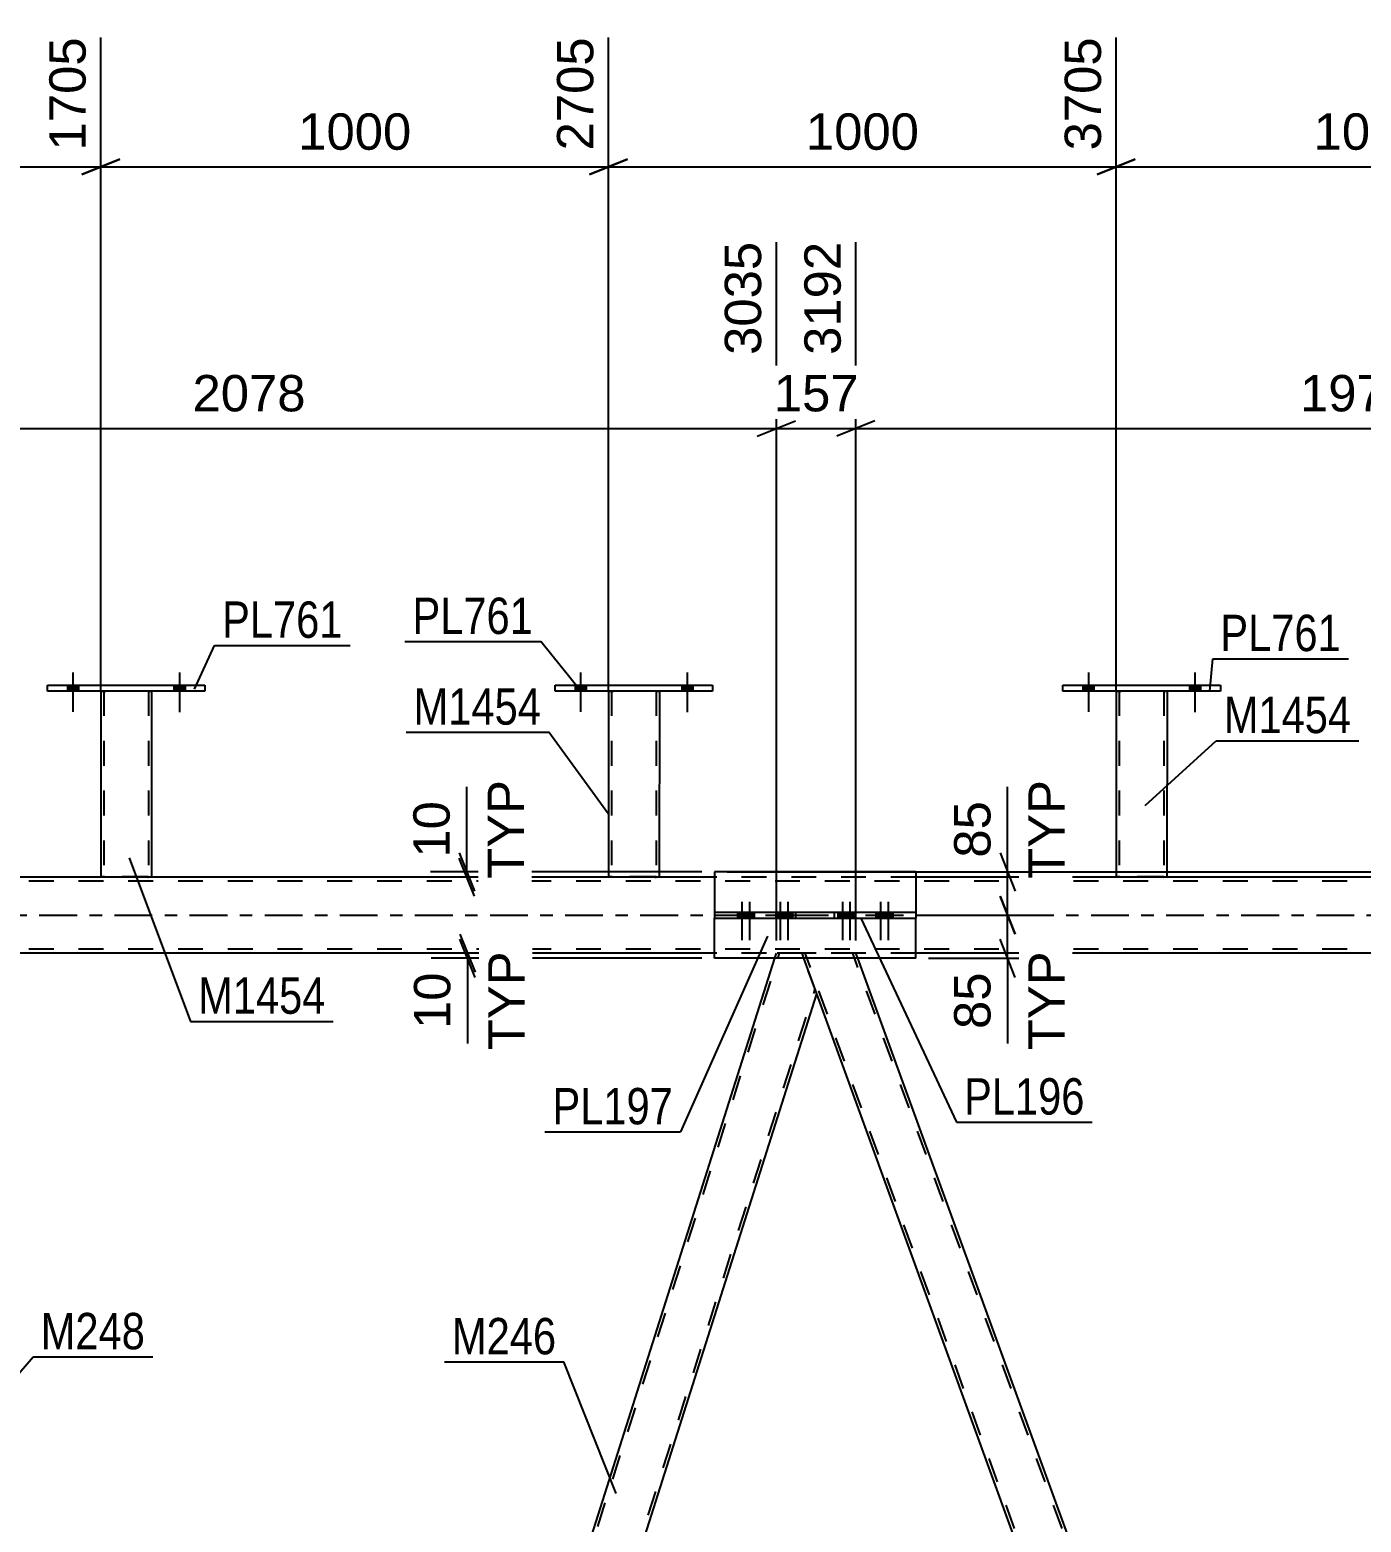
# Model space of a CAD drawing. Header units: millimetres. Extents: x 0 to 1189, y 0 to 841.
# Drawn here: x 149.1 to 254, y 552.1 to 669.7 of the extents above; entities that cross this region are included whole.
import ezdxf

# ---------------------------------------------------------------- set-up
doc = ezdxf.new("R2010")
doc.units = ezdxf.units.MM
doc.linetypes.add('DXK_LINE_DOT2', pattern=[3.9198, 1.9599, -1.9599])
doc.linetypes.add('DXK_LINE_DOT3', pattern=[5.9187, 2.979, -0.9799, 0.9799, -0.9799])
doc.styles.add('Arial', font='ARIAL.TTF', dxfattribs={"height": 0.2})
doc.styles.add('Arial Narrow', font='ARIALN.TTF', dxfattribs={"height": 0.2})

# ---------------------------------------------------------------- blocks, each defined once
blk = doc.blocks.new('Part-203773696-5768 - 5323')
at = {"color": 7, "linetype": 'DXK_LINE_DOT2'}
for p, q in [((214.19, 596.93), (209.94, 596.93)), ((211.1, 593.73), (209.94, 596.93)), ((253.5, 477.93), (210.19, 596.93)), ((257.25, 477.93), (213.94, 596.93)), ((214.34, 596.53), (214.19, 596.93))]:
    blk.add_line(p, q, dxfattribs=at)
at = {"color": 2, "linetype": 'Continuous'}
for p, q in [((256.34, 481.14), (214.34, 596.53)), ((253.1, 478.33), (211.1, 593.73))]:
    blk.add_line(p, q, dxfattribs=at)
blk = doc.blocks.new('Part-203773696-5481 - 5323')
at = {"color": 2, "linetype": 'Continuous'}
for p, q in [((234.7, 617.57), (234.69, 602.94)), ((238.7, 617.57), (238.69, 602.93)), ((234.73, 602.94), (234.69, 602.94)), ((234.83, 602.94), (234.73, 602.94)), ((234.99, 602.94), (234.83, 602.94)), ((238.4, 602.93), (234.99, 602.94)), ((238.55, 602.93), (238.4, 602.93)), ((238.66, 602.93), (238.55, 602.93)), ((238.69, 602.93), (238.66, 602.93))]:
    blk.add_line(p, q, dxfattribs=at)
at = {"color": 7, "linetype": 'DXK_LINE_DOT2'}
for p, q in [((234.7, 617.58), (234.7, 617.58)), ((234.7, 617.58), (234.7, 617.57)), ((234.7, 617.57), (234.7, 617.58)), ((234.73, 617.58), (234.7, 617.58)), ((234.7, 617.58), (234.73, 617.58)), ((234.84, 617.58), (234.73, 617.58)), ((234.73, 617.58), (234.84, 617.58)), ((234.99, 617.58), (234.84, 617.58)), ((234.84, 617.58), (234.99, 617.58)), ((234.94, 617.58), (234.93, 602.94)), ((234.94, 617.58), (234.94, 617.58)), ((234.95, 617.58), (234.94, 617.58)), ((234.94, 617.58), (234.95, 617.58)), ((235.01, 617.58), (234.95, 617.58)), ((234.95, 617.58), (235.01, 617.58)), ((238.4, 617.58), (234.99, 617.58)), ((238.4, 617.58), (234.99, 617.58)), ((238.31, 617.58), (235.01, 617.58)), ((235.01, 617.58), (235.08, 617.58)), ((238.39, 617.58), (235.08, 617.58)), ((238.39, 617.58), (238.31, 617.58)), ((238.44, 617.58), (238.39, 617.58)), ((238.39, 617.58), (238.44, 617.58)), ((238.4, 617.58), (238.56, 617.58)), ((238.56, 617.58), (238.4, 617.58)), ((238.46, 617.58), (238.44, 617.58)), ((238.44, 617.58), (238.46, 617.58)), ((238.46, 617.58), (238.45, 602.93)), ((238.46, 617.58), (238.46, 617.58)), ((238.56, 617.58), (238.66, 617.58)), ((238.66, 617.58), (238.56, 617.58)), ((238.66, 617.58), (238.7, 617.58)), ((238.7, 617.58), (238.66, 617.58)), ((238.7, 617.58), (238.7, 617.58)), ((238.7, 617.58), (238.7, 617.57)), ((238.7, 617.57), (238.7, 617.58)), ((234.69, 602.94), (234.73, 602.94)), ((234.73, 602.94), (234.83, 602.94)), ((234.83, 602.94), (234.99, 602.94)), ((234.93, 602.94), (234.95, 602.94)), ((234.93, 602.94), (234.95, 602.94)), ((238.3, 602.94), (234.95, 602.94)), ((234.95, 602.94), (234.99, 602.94)), ((238.45, 602.94), (234.99, 602.94)), ((234.99, 602.94), (235, 602.94)), ((235, 602.94), (235.08, 602.94)), ((238.43, 602.93), (235.08, 602.94)), ((238.38, 602.94), (238.3, 602.94)), ((238.43, 602.94), (238.38, 602.94)), ((238.45, 602.94), (238.43, 602.94)), ((238.43, 602.93), (238.45, 602.93)), ((238.45, 602.94), (238.55, 602.94)), ((238.55, 602.94), (238.66, 602.94)), ((238.66, 602.94), (238.69, 602.94))]:
    blk.add_line(p, q, dxfattribs=at)
blk = doc.blocks.new('Part-203773696-5421 - 5323')
at = {"color": 2, "linetype": 'Continuous'}
for p, q in [((150.5, 617.58), (150.5, 618.06)), ((150.5, 618.06), (162.9, 618.05)), ((162.9, 617.57), (150.5, 617.58)), ((162.9, 618.05), (162.9, 617.57))]:
    blk.add_line(p, q, dxfattribs=at)
blk = doc.blocks.new('Part-203773696-5436 - 5323')
at = {"color": 2, "linetype": 'Continuous'}
for p, q in [((194.7, 617.57), (194.69, 602.94)), ((198.7, 617.57), (198.69, 602.93)), ((194.73, 602.94), (194.69, 602.94)), ((194.83, 602.94), (194.73, 602.94)), ((194.99, 602.94), (194.83, 602.94)), ((198.4, 602.93), (194.99, 602.94)), ((198.55, 602.93), (198.4, 602.93)), ((198.66, 602.93), (198.55, 602.93)), ((198.69, 602.93), (198.66, 602.93))]:
    blk.add_line(p, q, dxfattribs=at)
at = {"color": 7, "linetype": 'DXK_LINE_DOT2'}
for p, q in [((194.7, 617.58), (194.7, 617.58)), ((194.7, 617.58), (194.7, 617.57)), ((194.7, 617.57), (194.7, 617.58)), ((194.73, 617.58), (194.7, 617.58)), ((194.7, 617.58), (194.73, 617.58)), ((194.84, 617.58), (194.73, 617.58)), ((194.73, 617.58), (194.84, 617.58)), ((194.99, 617.58), (194.84, 617.58)), ((194.84, 617.58), (194.99, 617.58)), ((194.94, 617.58), (194.93, 602.94)), ((194.94, 617.58), (194.94, 617.58)), ((194.96, 617.58), (194.94, 617.58)), ((194.94, 617.58), (194.96, 617.58)), ((195.01, 617.58), (194.96, 617.58)), ((194.96, 617.58), (195.01, 617.58)), ((198.4, 617.58), (194.99, 617.58)), ((198.4, 617.58), (194.99, 617.58)), ((198.31, 617.58), (195.01, 617.58)), ((195.01, 617.58), (195.08, 617.58)), ((198.39, 617.58), (195.08, 617.58)), ((198.39, 617.58), (198.31, 617.58)), ((198.44, 617.58), (198.39, 617.58)), ((198.39, 617.58), (198.44, 617.58)), ((198.4, 617.58), (198.56, 617.58)), ((198.56, 617.58), (198.4, 617.58)), ((198.46, 617.58), (198.44, 617.58)), ((198.44, 617.58), (198.46, 617.58)), ((198.46, 617.58), (198.45, 602.93)), ((198.46, 617.58), (198.46, 617.58)), ((198.56, 617.58), (198.66, 617.58)), ((198.66, 617.58), (198.56, 617.58)), ((198.66, 617.58), (198.7, 617.58)), ((198.7, 617.58), (198.66, 617.58)), ((198.7, 617.58), (198.7, 617.58)), ((198.7, 617.58), (198.7, 617.57)), ((198.7, 617.57), (198.7, 617.58)), ((194.69, 602.94), (194.73, 602.94)), ((194.73, 602.94), (194.83, 602.94)), ((194.83, 602.94), (194.99, 602.94)), ((194.93, 602.94), (194.95, 602.94)), ((194.93, 602.94), (194.95, 602.94)), ((198.3, 602.94), (194.95, 602.94)), ((194.95, 602.94), (194.99, 602.94)), ((198.45, 602.94), (194.99, 602.94)), ((194.99, 602.94), (195, 602.94)), ((195, 602.94), (195.08, 602.94)), ((198.38, 602.93), (195.08, 602.94)), ((198.38, 602.94), (198.3, 602.94)), ((198.43, 602.94), (198.38, 602.94)), ((198.38, 602.93), (198.43, 602.93)), ((198.45, 602.94), (198.43, 602.94)), ((198.43, 602.93), (198.45, 602.93)), ((198.45, 602.94), (198.55, 602.94)), ((198.55, 602.94), (198.66, 602.94)), ((198.66, 602.94), (198.69, 602.94))]:
    blk.add_line(p, q, dxfattribs=at)
blk = doc.blocks.new('Part-203773696-5441 - 5323')
at = {"color": 2, "linetype": 'Continuous'}
for p, q in [((230.5, 617.58), (230.5, 618.06)), ((230.5, 618.06), (242.9, 618.05)), ((242.9, 617.57), (230.5, 617.58)), ((242.9, 618.05), (242.9, 617.57))]:
    blk.add_line(p, q, dxfattribs=at)
blk = doc.blocks.new('Part-203773696-5426 - 5323')
at = {"color": 2, "linetype": 'Continuous'}
for p, q in [((154.7, 617.57), (154.69, 602.94)), ((158.7, 617.57), (158.69, 602.93)), ((154.73, 602.94), (154.69, 602.94)), ((154.83, 602.94), (154.73, 602.94)), ((154.99, 602.94), (154.83, 602.94)), ((158.4, 602.93), (154.99, 602.94)), ((158.55, 602.93), (158.4, 602.93)), ((158.66, 602.93), (158.55, 602.93)), ((158.69, 602.93), (158.66, 602.93))]:
    blk.add_line(p, q, dxfattribs=at)
at = {"color": 7, "linetype": 'DXK_LINE_DOT2'}
for p, q in [((154.7, 617.58), (154.7, 617.58)), ((154.7, 617.58), (154.7, 617.57)), ((154.7, 617.57), (154.7, 617.58)), ((154.73, 617.58), (154.7, 617.58)), ((154.7, 617.58), (154.73, 617.58)), ((154.84, 617.58), (154.73, 617.58)), ((154.73, 617.58), (154.84, 617.58)), ((154.99, 617.58), (154.84, 617.58)), ((154.84, 617.58), (154.99, 617.58)), ((154.94, 617.58), (154.93, 602.94)), ((154.94, 617.58), (154.94, 617.58)), ((154.96, 617.58), (154.94, 617.58)), ((154.94, 617.58), (154.96, 617.58)), ((155.01, 617.58), (154.96, 617.58)), ((154.96, 617.58), (155.01, 617.58)), ((158.4, 617.58), (154.99, 617.58)), ((158.4, 617.58), (154.99, 617.58)), ((158.31, 617.58), (155.01, 617.58)), ((155.01, 617.58), (155.09, 617.58)), ((158.39, 617.58), (155.09, 617.58)), ((158.39, 617.58), (158.31, 617.58)), ((158.44, 617.58), (158.39, 617.58)), ((158.39, 617.58), (158.44, 617.58)), ((158.4, 617.58), (158.56, 617.58)), ((158.56, 617.58), (158.4, 617.58)), ((158.46, 617.58), (158.44, 617.58)), ((158.44, 617.58), (158.46, 617.58)), ((158.46, 617.58), (158.45, 602.93)), ((158.46, 617.58), (158.46, 617.58)), ((158.56, 617.58), (158.66, 617.58)), ((158.66, 617.58), (158.56, 617.58)), ((158.66, 617.58), (158.7, 617.58)), ((158.7, 617.58), (158.66, 617.58)), ((158.7, 617.58), (158.7, 617.58)), ((158.7, 617.58), (158.7, 617.57)), ((158.7, 617.57), (158.7, 617.58)), ((154.69, 602.94), (154.73, 602.94)), ((154.73, 602.94), (154.83, 602.94)), ((154.83, 602.94), (154.99, 602.94)), ((154.93, 602.94), (154.95, 602.94)), ((154.93, 602.94), (154.95, 602.94)), ((158.3, 602.94), (154.95, 602.94)), ((154.95, 602.94), (154.99, 602.94)), ((158.45, 602.94), (154.99, 602.94)), ((154.99, 602.94), (155, 602.94)), ((155, 602.94), (155.08, 602.94)), ((158.43, 602.93), (155.08, 602.94)), ((158.38, 602.94), (158.3, 602.94)), ((158.43, 602.94), (158.38, 602.94)), ((158.45, 602.94), (158.43, 602.94)), ((158.43, 602.93), (158.45, 602.93)), ((158.45, 602.94), (158.55, 602.94)), ((158.55, 602.94), (158.66, 602.94)), ((158.66, 602.94), (158.69, 602.94))]:
    blk.add_line(p, q, dxfattribs=at)
blk = doc.blocks.new('Part-203773696-5431 - 5323')
at = {"color": 2, "linetype": 'Continuous'}
for p, q in [((190.5, 617.58), (190.5, 618.06)), ((190.5, 618.06), (202.9, 618.05)), ((202.9, 617.57), (190.5, 617.58)), ((202.9, 618.05), (202.9, 617.57))]:
    blk.add_line(p, q, dxfattribs=at)
blk = doc.blocks.new('Part-203773696-5468 - 5323')
at = {"color": 7, "linetype": 'DXK_LINE_DOT2'}
for p, q in [((762.47, 602.61), (102.5, 602.61)), ((218.9, 602.93), (203.05, 602.93)), ((762.47, 597.25), (102.5, 597.25)), ((218.9, 596.93), (203.05, 596.93))]:
    blk.add_line(p, q, dxfattribs=at)
at = {"color": 2, "linetype": 'Continuous'}
for p, q in [((203.05, 602.93), (133.77, 602.93)), ((288.18, 602.93), (218.9, 602.93)), ((203.05, 596.93), (133.77, 596.93)), ((288.18, 596.93), (218.9, 596.93))]:
    blk.add_line(p, q, dxfattribs=at)
at = {"color": 7, "linetype": 'DXK_LINE_DOT3'}
blk.add_line((102.5, 599.93), (772.47, 599.93), dxfattribs=at)
blk = doc.blocks.new('Bolt-203773696-5668 - 5323')
at = {"linetype": 'Continuous'}
for points in [[(213.48, 600.17), (212.76, 600.17), (212.76, 599.69), (213.48, 599.69)], [(214.08, 600.17), (213.36, 600.17), (213.36, 599.69), (214.08, 599.69)], [(216.49, 600.17), (215.77, 600.17), (215.77, 599.69), (216.49, 599.69)], [(217.1, 600.17), (216.38, 600.17), (216.38, 599.69), (217.1, 599.69)]]:
    blk.add_hatch(color=1, dxfattribs=at).paths.add_polyline_path(points)
at = {"color": 1, "linetype": 'Continuous'}
for p, q in [((213.12, 600.97), (213.12, 597.97)), ((213.72, 600.97), (213.72, 597.97)), ((216.13, 600.97), (216.13, 597.97)), ((216.74, 600.97), (216.74, 597.97)), ((212.76, 600.17), (212.76, 599.69)), ((213.36, 600.17), (213.36, 599.69)), ((213.48, 600.17), (213.48, 599.69)), ((214.08, 600.17), (214.08, 599.69)), ((215.77, 600.17), (215.77, 599.69)), ((216.38, 600.17), (216.38, 599.69)), ((216.49, 600.17), (216.49, 599.69)), ((217.1, 600.17), (217.1, 599.69))]:
    blk.add_line(p, q, dxfattribs=at)
blk = doc.blocks.new('Part-203773696-5798 - 5323')
at = {"color": 2, "linetype": 'Continuous'}
for p, q in [((203.05, 600.17), (203.05, 599.69)), ((203.05, 600.17), (218.9, 600.17)), ((203.05, 599.69), (218.9, 599.69)), ((209.45, 599.69), (209.45, 600.17)), ((212.49, 599.69), (212.49, 600.17)), ((218.9, 600.17), (218.9, 599.69))]:
    blk.add_line(p, q, dxfattribs=at)
blk = doc.blocks.new('Bolt-203773696-5940 - 5323')
at = {"linetype": 'Continuous'}
for points in [[(192.06, 617.58), (192.94, 617.58), (192.94, 618.06), (192.06, 618.06)], [(200.46, 617.57), (201.34, 617.57), (201.34, 618.05), (200.46, 618.05)]]:
    blk.add_hatch(color=1, dxfattribs=at).paths.add_polyline_path(points)
at = {"color": 1, "linetype": 'Continuous'}
for p, q in [((192.5, 619.06), (192.5, 615.94)), ((200.9, 619.05), (200.9, 615.93)), ((192.06, 618.06), (192.06, 617.58)), ((192.94, 618.06), (192.94, 617.58)), ((200.46, 618.05), (200.46, 617.57)), ((201.34, 618.05), (201.34, 617.57))]:
    blk.add_line(p, q, dxfattribs=at)
blk = doc.blocks.new('Bolt-203773696-5938 - 5323')
at = {"linetype": 'Continuous'}
for points in [[(152.06, 617.58), (152.94, 617.58), (152.94, 618.06), (152.06, 618.06)], [(160.46, 617.57), (161.34, 617.57), (161.34, 618.05), (160.46, 618.05)]]:
    blk.add_hatch(color=1, dxfattribs=at).paths.add_polyline_path(points)
at = {"color": 1, "linetype": 'Continuous'}
for p, q in [((152.5, 619.06), (152.5, 615.94)), ((160.9, 619.05), (160.9, 615.93)), ((152.06, 618.06), (152.06, 617.58)), ((152.94, 618.06), (152.94, 617.58)), ((160.46, 618.05), (160.46, 617.57)), ((161.34, 618.05), (161.34, 617.57))]:
    blk.add_line(p, q, dxfattribs=at)
blk = doc.blocks.new('Bolt-203773696-5942 - 5323')
at = {"linetype": 'Continuous'}
for points in [[(232.06, 617.58), (232.94, 617.58), (232.94, 618.06), (232.06, 618.06)], [(240.46, 617.57), (241.34, 617.57), (241.34, 618.05), (240.46, 618.05)]]:
    blk.add_hatch(color=1, dxfattribs=at).paths.add_polyline_path(points)
at = {"color": 1, "linetype": 'Continuous'}
for p, q in [((232.5, 619.06), (232.5, 615.94)), ((240.9, 619.05), (240.9, 615.93)), ((232.06, 618.06), (232.06, 617.58)), ((232.94, 618.06), (232.94, 617.58)), ((240.46, 618.05), (240.46, 617.57)), ((241.34, 618.05), (241.34, 617.57))]:
    blk.add_line(p, q, dxfattribs=at)
blk = doc.blocks.new('Part-203773696-5936 - 5323')
at = {"color": 2, "linetype": 'Continuous'}
for p, q in [((218.9, 603.33), (203.05, 603.33)), ((203.05, 603.33), (203.05, 600.17)), ((218.9, 603.33), (218.9, 600.17)), ((203.05, 596.53), (203.05, 599.69)), ((218.9, 596.53), (218.9, 599.69)), ((218.9, 596.53), (203.05, 596.53))]:
    blk.add_line(p, q, dxfattribs=at)
at = {"color": 7, "linetype": 'DXK_LINE_DOT2'}
for p, q in [((203.05, 600.17), (203.05, 599.69)), ((218.9, 600.17), (218.9, 599.69))]:
    blk.add_line(p, q, dxfattribs=at)
blk = doc.blocks.new('Part-203773696-5900 - 5323')
at = {"color": 2, "linetype": 'Continuous'}
for p, q in [((171.2, 481.14), (207.8, 596.53)), ((211.1, 593.73), (210.08, 596.53)), ((174.51, 478.33), (211.1, 593.73))]:
    blk.add_line(p, q, dxfattribs=at)
at = {"color": 7, "linetype": 'DXK_LINE_DOT2'}
for p, q in [((171.34, 480.77), (208.17, 596.93)), ((207.8, 596.53), (207.92, 596.93)), ((209.94, 596.93), (207.92, 596.93)), ((210.08, 596.53), (209.94, 596.93)), ((174.13, 477.93), (210.97, 594.1))]:
    blk.add_line(p, q, dxfattribs=at)
blk = doc.blocks.new('Bolt-203773696-5931 - 5323')
at = {"linetype": 'Continuous'}
for points in [[(205.57, 600.17), (204.85, 600.17), (204.85, 599.69), (205.57, 599.69)], [(206.17, 600.17), (205.45, 600.17), (205.45, 599.69), (206.17, 599.69)], [(208.59, 600.17), (207.87, 600.17), (207.87, 599.69), (208.59, 599.69)], [(209.19, 600.17), (208.47, 600.17), (208.47, 599.69), (209.19, 599.69)]]:
    blk.add_hatch(color=1, dxfattribs=at).paths.add_polyline_path(points)
at = {"color": 1, "linetype": 'Continuous'}
for p, q in [((205.21, 600.97), (205.21, 597.97)), ((205.81, 600.97), (205.81, 597.97)), ((208.23, 600.97), (208.23, 597.97)), ((208.83, 600.97), (208.83, 597.97)), ((204.85, 600.17), (204.85, 599.69)), ((205.45, 600.17), (205.45, 599.69)), ((205.57, 600.17), (205.57, 599.69)), ((206.17, 600.17), (206.17, 599.69)), ((207.87, 600.17), (207.87, 599.69)), ((208.47, 600.17), (208.47, 599.69)), ((208.59, 600.17), (208.59, 599.69)), ((209.19, 600.17), (209.19, 599.69))]:
    blk.add_line(p, q, dxfattribs=at)
blk = doc.blocks.new('Bolt-203773696-5939 - 5323')
at = {"linetype": 'Continuous'}
for points in [[(152.06, 617.58), (152.94, 617.58), (152.94, 618.06), (152.06, 618.06)], [(160.46, 617.57), (161.34, 617.57), (161.34, 618.05), (160.46, 618.05)]]:
    blk.add_hatch(color=1, dxfattribs=at).paths.add_polyline_path(points)
at = {"color": 1, "linetype": 'Continuous'}
for p, q in [((152.5, 619.06), (152.5, 615.94)), ((160.9, 619.05), (160.9, 615.93)), ((152.06, 618.06), (152.06, 617.58)), ((152.94, 618.06), (152.94, 617.58)), ((160.46, 618.05), (160.46, 617.57)), ((161.34, 618.05), (161.34, 617.57))]:
    blk.add_line(p, q, dxfattribs=at)
blk = doc.blocks.new('Bolt-203773696-5941 - 5323')
at = {"linetype": 'Continuous'}
for points in [[(192.06, 617.58), (192.94, 617.58), (192.94, 618.06), (192.06, 618.06)], [(200.46, 617.57), (201.34, 617.57), (201.34, 618.05), (200.46, 618.05)]]:
    blk.add_hatch(color=1, dxfattribs=at).paths.add_polyline_path(points)
at = {"color": 1, "linetype": 'Continuous'}
for p, q in [((192.5, 619.06), (192.5, 615.94)), ((200.9, 619.05), (200.9, 615.93)), ((192.06, 618.06), (192.06, 617.58)), ((192.94, 618.06), (192.94, 617.58)), ((200.46, 618.05), (200.46, 617.57)), ((201.34, 618.05), (201.34, 617.57))]:
    blk.add_line(p, q, dxfattribs=at)
blk = doc.blocks.new('Bolt-203773696-5949 - 5323')
at = {"linetype": 'Continuous'}
for points in [[(232.06, 617.58), (232.94, 617.58), (232.94, 618.06), (232.06, 618.06)], [(240.46, 617.57), (241.34, 617.57), (241.34, 618.05), (240.46, 618.05)]]:
    blk.add_hatch(color=1, dxfattribs=at).paths.add_polyline_path(points)
at = {"color": 1, "linetype": 'Continuous'}
for p, q in [((232.5, 619.06), (232.5, 615.94)), ((240.9, 619.05), (240.9, 615.93)), ((232.06, 618.06), (232.06, 617.58)), ((232.94, 618.06), (232.94, 617.58)), ((240.46, 618.05), (240.46, 617.57)), ((241.34, 618.05), (241.34, 617.57))]:
    blk.add_line(p, q, dxfattribs=at)
blk = doc.blocks.new('StraightDimension-203773696-22133 - 5323')
at = {"color": 7, "linetype": 'Continuous'}
for p, q in [((183.53, 603.33), (183.53, 610.03)), ((183.53, 603.33), (183.53, 610.03)), ((182.93, 604.83), (184.13, 601.83)), ((184.13, 601.43), (182.93, 604.43)), ((202.05, 603.33), (180.68, 603.33)), ((183.53, 602.93), (183.53, 603.33)), ((202.05, 602.93), (180.68, 602.93))]:
    blk.add_line(p, q, dxfattribs=at)
at = {"color": 0, "linetype": 'Continuous'}
blk.add_wipeout([(188.63, 611.17), (184.43, 611.17), (184.43, 602.19), (188.63, 602.19)], dxfattribs=at)
at = {"color": 0}
blk.add_wipeout([(182.78, 609.5), (178.58, 609.5), (178.58, 603.86), (182.78, 603.86)], dxfattribs=at)
at = {"color": 3, "linetype": 'Continuous', "style": 'Arial'}
blk.add_text('TYP', height=2.865, rotation=90.0002, dxfattribs=at).set_placement((188.03, 602.79))
at = {"color": 3, "style": 'Arial'}
blk.add_text('10', height=2.865, rotation=90.0002, dxfattribs=at).set_placement((182.18, 604.46))
blk = doc.blocks.new('StraightDimension-203773696-21774 - 5323')
at = {"color": 7, "linetype": 'Continuous'}
for p, q in [((214.19, 597.93), (214.19, 652.96)), ((293.06, 597.93), (293.06, 652.96)), ((215.69, 638.87), (212.69, 637.67)), ((291.56, 637.67), (294.56, 638.87)), ((214.19, 638.27), (293.06, 638.27))]:
    blk.add_line(p, q, dxfattribs=at)
at = {"color": 0, "linetype": 'Continuous'}
blk.add_wipeout([(292.46, 653.56), (288.26, 653.56), (288.26, 643.47), (292.46, 643.47)], dxfattribs=at)
at = {"color": 0}
blk.add_wipeout([(258.67, 639.02), (258.67, 643.22), (248.58, 643.22), (248.58, 639.02)], dxfattribs=at)
at = {"color": 3, "linetype": 'Continuous', "style": 'Arial'}
blk.add_text('5164', height=2.865, rotation=90.0002, dxfattribs=at).set_placement((291.86, 644.07))
at = {"color": 3, "style": 'Arial'}
blk.add_text('1972', height=2.865, dxfattribs=at).set_placement((249.18, 639.62))
blk = doc.blocks.new('StraightDimension-203773696-20333 - 5323')
at = {"color": 7, "linetype": 'Continuous'}
for p, q in [((154.7, 617.55), (154.7, 669.08)), ((194.7, 617.55), (194.7, 669.08)), ((156.2, 659.48), (153.2, 658.28)), ((154.7, 658.88), (194.7, 658.88)), ((193.2, 658.28), (196.2, 659.48))]:
    blk.add_line(p, q, dxfattribs=at)
at = {"color": 0}
blk.add_wipeout([(179.74, 659.63), (179.74, 663.83), (169.65, 663.83), (169.65, 659.63)], dxfattribs=at)
at = {"color": 3, "style": 'Arial'}
blk.add_text('1000', height=2.865, dxfattribs=at).set_placement((170.25, 660.23))
at = {"color": 0, "linetype": 'Continuous'}
blk.add_wipeout([(194.1, 669.68), (189.9, 669.68), (189.9, 659.58), (194.1, 659.58)], dxfattribs=at)
at = {"color": 3, "linetype": 'Continuous', "style": 'Arial'}
blk.add_text('2705', height=2.865, rotation=90.0002, dxfattribs=at).set_placement((193.5, 660.18))
blk = doc.blocks.new('StraightDimension-203773696-7387 - 5323')
at = {"color": 7, "linetype": 'Continuous'}
for p, q in [((225.54, 601.43), (226.74, 598.43)), ((219.9, 599.93), (228.54, 599.93)), ((226.14, 596.53), (226.14, 599.93)), ((226.74, 595.03), (225.54, 598.03)), ((219.9, 596.53), (228.54, 596.53)), ((226.14, 596.53), (226.14, 589.83)), ((226.14, 596.53), (226.14, 589.83))]:
    blk.add_line(p, q, dxfattribs=at)
at = {"color": 0, "linetype": 'Continuous'}
blk.add_wipeout([(231.24, 597.67), (227.04, 597.67), (227.04, 588.69), (231.24, 588.69)], dxfattribs=at)
at = {"color": 0}
blk.add_wipeout([(225.39, 596.01), (221.19, 596.01), (221.19, 590.36), (225.39, 590.36)], dxfattribs=at)
at = {"color": 3, "linetype": 'Continuous', "style": 'Arial'}
blk.add_text('TYP', height=2.865, rotation=90.0002, dxfattribs=at).set_placement((230.64, 589.29))
at = {"color": 3, "style": 'Arial'}
blk.add_text('85', height=2.865, rotation=90.0002, dxfattribs=at).set_placement((224.79, 590.96))
blk = doc.blocks.new('StraightDimension-203773696-7375 - 5323')
at = {"color": 7, "linetype": 'Continuous'}
for p, q in [((226.14, 603.33), (226.14, 610.03)), ((226.14, 603.33), (226.14, 610.03)), ((225.54, 604.83), (226.74, 601.83)), ((219.9, 603.33), (228.54, 603.33)), ((226.14, 599.93), (226.14, 603.33)), ((226.74, 598.43), (225.54, 601.43)), ((219.9, 599.93), (228.54, 599.93))]:
    blk.add_line(p, q, dxfattribs=at)
at = {"color": 0, "linetype": 'Continuous'}
blk.add_wipeout([(231.24, 611.17), (227.04, 611.17), (227.04, 602.19), (231.24, 602.19)], dxfattribs=at)
at = {"color": 0}
blk.add_wipeout([(225.39, 609.5), (221.19, 609.5), (221.19, 603.86), (225.39, 603.86)], dxfattribs=at)
at = {"color": 3, "linetype": 'Continuous', "style": 'Arial'}
blk.add_text('TYP', height=2.865, rotation=90.0002, dxfattribs=at).set_placement((230.64, 602.79))
at = {"color": 3, "style": 'Arial'}
blk.add_text('85', height=2.865, rotation=90.0002, dxfattribs=at).set_placement((224.79, 604.46))
blk = doc.blocks.new('StraightDimension-203773696-20331 - 5323')
at = {"color": 7, "linetype": 'Continuous'}
for p, q in [((234.7, 617.55), (234.7, 669.08)), ((274.7, 616.24), (274.7, 669.08)), ((236.2, 659.48), (233.2, 658.28)), ((234.7, 658.88), (274.7, 658.88)), ((273.2, 658.28), (276.2, 659.48))]:
    blk.add_line(p, q, dxfattribs=at)
at = {"color": 0}
blk.add_wipeout([(259.74, 659.63), (259.74, 663.83), (249.65, 663.83), (249.65, 659.63)], dxfattribs=at)
at = {"color": 3, "style": 'Arial'}
blk.add_text('1000', height=2.865, dxfattribs=at).set_placement((250.25, 660.23))
at = {"color": 0, "linetype": 'Continuous'}
blk.add_wipeout([(274.1, 669.68), (269.9, 669.68), (269.9, 659.58), (274.1, 659.58)], dxfattribs=at)
at = {"color": 3, "linetype": 'Continuous', "style": 'Arial'}
blk.add_text('4705', height=2.865, rotation=90.0002, dxfattribs=at).set_placement((273.5, 660.18))
blk = doc.blocks.new('StraightDimension-203773696-6598 - 5323')
at = {"color": 7, "linetype": 'Continuous'}
blk.add_line((204.05, 603.33), (733.78, 603.33), dxfattribs=at)
blk = doc.blocks.new('StraightDimension-203773696-21776 - 5323')
at = {"color": 7, "linetype": 'Continuous'}
for p, q in [((207.92, 597.93), (207.92, 652.96)), ((124.8, 597.93), (124.8, 646.24)), ((126.3, 638.87), (123.3, 637.67)), ((206.42, 637.67), (209.42, 638.87)), ((124.8, 638.27), (207.92, 638.27))]:
    blk.add_line(p, q, dxfattribs=at)
at = {"color": 0, "linetype": 'Continuous'}
blk.add_wipeout([(207.32, 653.56), (203.12, 653.56), (203.12, 643.47), (207.32, 643.47)], dxfattribs=at)
at = {"color": 0}
blk.add_wipeout([(171.41, 639.02), (171.41, 643.22), (161.32, 643.22), (161.32, 639.02)], dxfattribs=at)
at = {"color": 3, "linetype": 'Continuous', "style": 'Arial'}
blk.add_text('3035', height=2.865, rotation=90.0002, dxfattribs=at).set_placement((206.72, 644.07))
at = {"color": 3, "style": 'Arial'}
blk.add_text('2078', height=2.865, dxfattribs=at).set_placement((161.92, 639.62))
blk = doc.blocks.new('StraightDimension-203773696-21775 - 5323')
at = {"color": 7, "linetype": 'Continuous'}
for p, q in [((207.92, 597.93), (207.92, 652.96)), ((214.19, 597.93), (214.19, 652.96)), ((206.42, 637.67), (209.42, 638.87)), ((215.69, 638.87), (212.69, 637.67)), ((207.92, 638.27), (214.19, 638.27))]:
    blk.add_line(p, q, dxfattribs=at)
at = {"color": 0}
blk.add_wipeout([(214.99, 639.02), (214.99, 643.22), (207.12, 643.22), (207.12, 639.02)], dxfattribs=at)
at = {"color": 3, "style": 'Arial'}
blk.add_text('157', height=2.865, dxfattribs=at).set_placement((207.72, 639.62))
at = {"color": 0, "linetype": 'Continuous'}
blk.add_wipeout([(213.59, 653.56), (209.39, 653.56), (209.39, 643.47), (213.59, 643.47)], dxfattribs=at)
at = {"color": 3, "linetype": 'Continuous', "style": 'Arial'}
blk.add_text('3192', height=2.865, rotation=90.0002, dxfattribs=at).set_placement((212.99, 644.07))
blk = doc.blocks.new('StraightDimension-203773696-22119 - 5323')
at = {"color": 7, "linetype": 'Continuous'}
for p, q in [((182.98, 598.43), (184.18, 595.43)), ((184.18, 595.03), (182.98, 598.03)), ((202.05, 596.93), (180.73, 596.93)), ((202.05, 596.53), (180.73, 596.53)), ((183.58, 596.53), (183.58, 596.93)), ((183.58, 596.53), (183.58, 589.83)), ((183.58, 596.53), (183.58, 589.83))]:
    blk.add_line(p, q, dxfattribs=at)
at = {"color": 0, "linetype": 'Continuous'}
blk.add_wipeout([(188.68, 597.67), (184.48, 597.67), (184.48, 588.69), (188.68, 588.69)], dxfattribs=at)
at = {"color": 0}
blk.add_wipeout([(182.83, 596.01), (178.63, 596.01), (178.63, 590.36), (182.83, 590.36)], dxfattribs=at)
at = {"color": 3, "linetype": 'Continuous', "style": 'Arial'}
blk.add_text('TYP', height=2.865, rotation=90.0002, dxfattribs=at).set_placement((188.08, 589.29))
at = {"color": 3, "style": 'Arial'}
blk.add_text('10', height=2.865, rotation=90.0002, dxfattribs=at).set_placement((182.23, 590.96))
blk = doc.blocks.new('StraightDimension-203773696-20332 - 5323')
at = {"color": 7, "linetype": 'Continuous'}
for p, q in [((194.7, 617.55), (194.7, 669.08)), ((234.7, 617.55), (234.7, 669.08)), ((196.2, 659.48), (193.2, 658.28)), ((194.7, 658.88), (234.7, 658.88)), ((233.2, 658.28), (236.2, 659.48))]:
    blk.add_line(p, q, dxfattribs=at)
at = {"color": 0}
blk.add_wipeout([(219.74, 659.63), (219.74, 663.83), (209.65, 663.83), (209.65, 659.63)], dxfattribs=at)
at = {"color": 3, "style": 'Arial'}
blk.add_text('1000', height=2.865, dxfattribs=at).set_placement((210.25, 660.23))
at = {"color": 0, "linetype": 'Continuous'}
blk.add_wipeout([(234.1, 669.68), (229.9, 669.68), (229.9, 659.58), (234.1, 659.58)], dxfattribs=at)
at = {"color": 3, "linetype": 'Continuous', "style": 'Arial'}
blk.add_text('3705', height=2.865, rotation=90.0002, dxfattribs=at).set_placement((233.5, 660.18))
blk = doc.blocks.new('StraightDimension-203773696-20334 - 5323')
at = {"color": 7, "linetype": 'Continuous'}
for p, q in [((154.7, 617.55), (154.7, 669.08)), ((114.7, 618.17), (114.7, 666.85)), ((116.2, 659.48), (113.2, 658.28)), ((114.7, 658.88), (154.7, 658.88)), ((153.2, 658.28), (156.2, 659.48))]:
    blk.add_line(p, q, dxfattribs=at)
at = {"color": 0}
blk.add_wipeout([(139.74, 659.63), (139.74, 663.83), (129.65, 663.83), (129.65, 659.63)], dxfattribs=at)
at = {"color": 3, "style": 'Arial'}
blk.add_text('1000', height=2.865, dxfattribs=at).set_placement((130.25, 660.23))
at = {"color": 0, "linetype": 'Continuous'}
blk.add_wipeout([(154.1, 669.68), (149.9, 669.68), (149.9, 659.58), (154.1, 659.58)], dxfattribs=at)
at = {"color": 3, "linetype": 'Continuous', "style": 'Arial'}
blk.add_text('1705', height=2.865, rotation=90.0002, dxfattribs=at).set_placement((153.5, 660.18))
blk = doc.blocks.new('Mark-203773696-5417 - 5323')
at = {"color": 30, "linetype": 'Continuous'}
for p, q in [((162.08, 617.74), (163.65, 621.18)), ((163.65, 621.18), (174.35, 621.18))]:
    blk.add_line(p, q, dxfattribs=at)
at = {"color": 0}
blk.add_wipeout([(173.75, 621.78), (173.75, 624.78), (164.25, 624.78), (164.25, 621.78)], dxfattribs=at)
blk.add_wipeout([(173.75, 621.78), (173.75, 624.78), (164.25, 624.78), (164.25, 621.78)], dxfattribs=at)
at = {"color": 3, "style": 'Arial Narrow'}
blk.add_text('PL761', height=2.863, dxfattribs=at).set_placement((164.25, 621.78))
blk = doc.blocks.new('Mark-203773696-5437 - 5323')
at = {"color": 30, "linetype": 'Continuous'}
for p, q in [((242.07, 617.57), (242.3, 620.13)), ((242.3, 620.13), (253.01, 620.13))]:
    blk.add_line(p, q, dxfattribs=at)
at = {"color": 0}
blk.add_wipeout([(252.41, 620.73), (252.41, 623.73), (242.9, 623.73), (242.9, 620.73)], dxfattribs=at)
blk.add_wipeout([(252.41, 620.73), (252.41, 623.73), (242.9, 623.73), (242.9, 620.73)], dxfattribs=at)
at = {"color": 3, "style": 'Arial Narrow'}
blk.add_text('PL761', height=2.863, dxfattribs=at).set_placement((242.9, 620.73))
blk = doc.blocks.new('Mark-203773696-5422 - 5323')
at = {"color": 30, "linetype": 'Continuous'}
for p, q in [((156.92, 604.45), (161.76, 591.56)), ((161.76, 591.56), (173.01, 591.56))]:
    blk.add_line(p, q, dxfattribs=at)
at = {"color": 0}
blk.add_wipeout([(172.41, 592.16), (172.41, 595.16), (162.36, 595.16), (162.36, 592.16)], dxfattribs=at)
blk.add_wipeout([(172.41, 592.16), (172.41, 595.16), (162.36, 595.16), (162.36, 592.16)], dxfattribs=at)
at = {"color": 3, "style": 'Arial Narrow'}
blk.add_text('M1454', height=2.863, dxfattribs=at).set_placement((162.36, 592.16))
blk = doc.blocks.new('Mark-203773696-5427 - 5323')
at = {"color": 30, "linetype": 'Continuous'}
for p in [(178.65, 621.48), (192.51, 617.58)]:
    blk.add_line(p, (189.35, 621.48), dxfattribs=at)
at = {"color": 0}
blk.add_wipeout([(188.75, 622.08), (188.75, 625.08), (179.25, 625.08), (179.25, 622.08)], dxfattribs=at)
blk.add_wipeout([(188.75, 622.08), (188.75, 625.08), (179.25, 625.08), (179.25, 622.08)], dxfattribs=at)
at = {"color": 3, "style": 'Arial Narrow'}
blk.add_text('PL761', height=2.863, dxfattribs=at).set_placement((179.25, 622.08))
blk = doc.blocks.new('Mark-203773696-5432 - 5323')
at = {"color": 30, "linetype": 'Continuous'}
for p in [(178.74, 614.34), (194.69, 607.89)]:
    blk.add_line(p, (189.99, 614.34), dxfattribs=at)
at = {"color": 0}
blk.add_wipeout([(189.39, 614.94), (189.39, 617.94), (179.34, 617.94), (179.34, 614.94)], dxfattribs=at)
blk.add_wipeout([(189.39, 614.94), (189.39, 617.94), (179.34, 617.94), (179.34, 614.94)], dxfattribs=at)
at = {"color": 3, "style": 'Arial Narrow'}
blk.add_text('M1454', height=2.863, dxfattribs=at).set_placement((179.34, 614.94))
blk = doc.blocks.new('Mark-203773696-5477 - 5323')
at = {"color": 30, "linetype": 'Continuous'}
for p, q in [((236.98, 608.57), (242.57, 613.67)), ((242.57, 613.67), (253.82, 613.67))]:
    blk.add_line(p, q, dxfattribs=at)
at = {"color": 0}
blk.add_wipeout([(253.22, 614.27), (253.22, 617.27), (243.17, 617.27), (243.17, 614.27)], dxfattribs=at)
blk.add_wipeout([(253.22, 614.27), (253.22, 617.27), (243.17, 617.27), (243.17, 614.27)], dxfattribs=at)
at = {"color": 3, "style": 'Arial Narrow'}
blk.add_text('M1454', height=2.863, dxfattribs=at).set_placement((243.17, 614.27))
blk = doc.blocks.new('Mark-203773696-5749 - 5323')
at = {"color": 30, "linetype": 'Continuous'}
for p, q in [((141.21, 555.77), (149.36, 565.13)), ((149.36, 565.13), (158.79, 565.13))]:
    blk.add_line(p, q, dxfattribs=at)
at = {"color": 0}
blk.add_wipeout([(158.19, 565.73), (158.19, 568.73), (149.96, 568.73), (149.96, 565.73)], dxfattribs=at)
blk.add_wipeout([(158.19, 565.73), (158.19, 568.73), (149.96, 568.73), (149.96, 565.73)], dxfattribs=at)
at = {"color": 3, "style": 'Arial Narrow'}
blk.add_text('M248', height=2.863, dxfattribs=at).set_placement((149.96, 565.73))
blk = doc.blocks.new('Mark-203773696-5896 - 5323')
at = {"color": 30, "linetype": 'Continuous'}
for p in [(181.76, 564.73), (195.3, 554.37)]:
    blk.add_line(p, (191.18, 564.73), dxfattribs=at)
at = {"color": 0}
blk.add_wipeout([(190.58, 565.33), (190.58, 568.33), (182.36, 568.33), (182.36, 565.33)], dxfattribs=at)
blk.add_wipeout([(190.58, 565.33), (190.58, 568.33), (182.36, 568.33), (182.36, 565.33)], dxfattribs=at)
at = {"color": 3, "style": 'Arial Narrow'}
blk.add_text('M246', height=2.863, dxfattribs=at).set_placement((182.36, 565.33))
blk = doc.blocks.new('Mark-203773696-5794 - 5323')
at = {"color": 30, "linetype": 'Continuous'}
for p, q in [((214.58, 599.69), (222.11, 583.62)), ((222.11, 583.62), (232.81, 583.62))]:
    blk.add_line(p, q, dxfattribs=at)
at = {"color": 0}
blk.add_wipeout([(232.21, 584.22), (232.21, 587.22), (222.71, 587.22), (222.71, 584.22)], dxfattribs=at)
blk.add_wipeout([(232.21, 584.22), (232.21, 587.22), (222.71, 587.22), (222.71, 584.22)], dxfattribs=at)
at = {"color": 3, "style": 'Arial Narrow'}
blk.add_text('PL196', height=2.863, dxfattribs=at).set_placement((222.71, 584.22))
blk = doc.blocks.new('Mark-203773696-5932 - 5323')
at = {"color": 30, "linetype": 'Continuous'}
for p in [(207.21, 598.28), (189.68, 582.85)]:
    blk.add_line(p, (200.38, 582.85), dxfattribs=at)
at = {"color": 0}
blk.add_wipeout([(199.78, 583.45), (199.78, 586.45), (190.28, 586.45), (190.28, 583.45)], dxfattribs=at)
blk.add_wipeout([(199.78, 583.45), (199.78, 586.45), (190.28, 586.45), (190.28, 583.45)], dxfattribs=at)
at = {"color": 3, "style": 'Arial Narrow'}
blk.add_text('PL197', height=2.863, dxfattribs=at).set_placement((190.28, 583.45))

msp = doc.modelspace()

# ---------------------------------------------------------------- block references
for name in ['Bolt-203773696-5938 - 5323', 'Bolt-203773696-5939 - 5323', 'Bolt-203773696-5940 - 5323', 'Bolt-203773696-5941 - 5323', 'Bolt-203773696-5942 - 5323', 'Bolt-203773696-5949 - 5323', 'Part-203773696-5421 - 5323', 'Part-203773696-5426 - 5323', 'Part-203773696-5431 - 5323', 'Part-203773696-5436 - 5323', 'Part-203773696-5441 - 5323', 'Part-203773696-5481 - 5323', 'Part-203773696-5936 - 5323', 'Part-203773696-5468 - 5323', 'Bolt-203773696-5931 - 5323', 'Bolt-203773696-5668 - 5323', 'Part-203773696-5798 - 5323', 'Part-203773696-5900 - 5323', 'Part-203773696-5768 - 5323', 'Mark-203773696-5749 - 5323']:
    msp.add_blockref(name, (0, 0))

# ---------------------------------------------------------------- next in the draw order: block references
for name in ['StraightDimension-203773696-20333 - 5323', 'StraightDimension-203773696-21774 - 5323', 'StraightDimension-203773696-22133 - 5323', 'Mark-203773696-5896 - 5323']:
    msp.add_blockref(name, (0, 0))

# ---------------------------------------------------------------- next in the draw order: block references
for name in ['StraightDimension-203773696-20331 - 5323', 'StraightDimension-203773696-7387 - 5323']:
    msp.add_blockref(name, (0, 0))

# ---------------------------------------------------------------- next in the draw order: block references
for name in ['Mark-203773696-5437 - 5323', 'StraightDimension-203773696-7375 - 5323']:
    msp.add_blockref(name, (0, 0))

# ---------------------------------------------------------------- next in the draw order: block references
msp.add_blockref('StraightDimension-203773696-6598 - 5323', (0, 0))

# ---------------------------------------------------------------- next in the draw order: block references
for name in ['StraightDimension-203773696-21776 - 5323', 'Mark-203773696-5477 - 5323']:
    msp.add_blockref(name, (0, 0))

# ---------------------------------------------------------------- next in the draw order: block references
for name in ['StraightDimension-203773696-20334 - 5323', 'StraightDimension-203773696-21775 - 5323', 'Mark-203773696-5417 - 5323', 'Mark-203773696-5427 - 5323', 'Mark-203773696-5422 - 5323', 'StraightDimension-203773696-22119 - 5323']:
    msp.add_blockref(name, (0, 0))

# ---------------------------------------------------------------- next in the draw order: block references
for name in ['StraightDimension-203773696-20332 - 5323', 'Mark-203773696-5794 - 5323', 'Mark-203773696-5932 - 5323']:
    msp.add_blockref(name, (0, 0))

# ---------------------------------------------------------------- next in the draw order: block references
msp.add_blockref('Mark-203773696-5432 - 5323', (0, 0))

doc.saveas('drawing.dxf')
